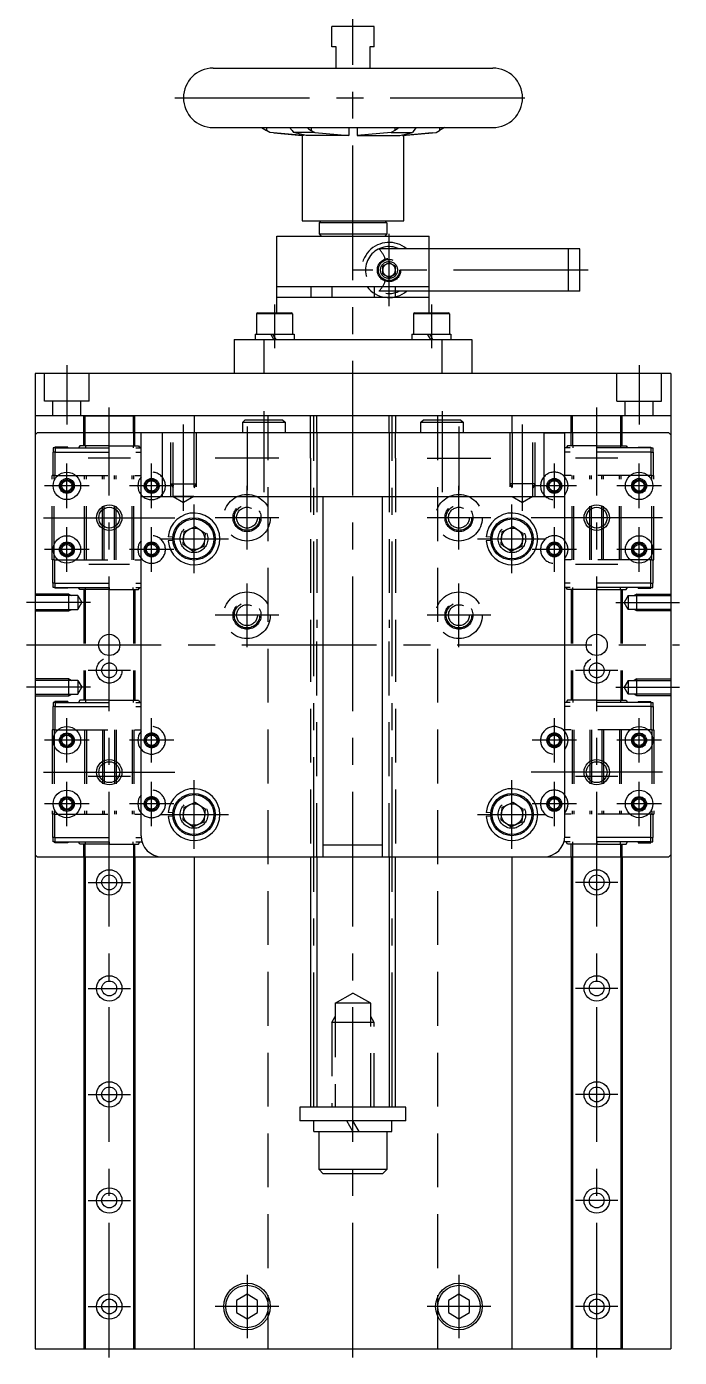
# Model space of a CAD drawing. Extents: x -27 to 495, y -21 to 533.
# Drawn here: x 340.7 to 494.7, y -2 to 311.8 of the extents above; entities that cross this region are included whole.
import ezdxf

# ---------------------------------------------------------------- set-up
doc = ezdxf.new("R2010")
doc.units = 0
doc.linetypes.add('CENTER', pattern=[50.8, 31.75, -6.35, 6.35, -6.35])
doc.linetypes.add('DASHED', pattern=[19.05, 12.7, -6.35])
doc.layers.get('0').update_dxf_attribs({"linetype": 'CONTINUOUS'})
doc.layers.add('CENTER', color=1, linetype='CENTER')

msp = doc.modelspace()

# ---------------------------------------------------------------- linework, layer by layer
at = {"color": 7, "linetype": 'CONTINUOUS'}
for p, q in [((422.67, 311.79), (412.67, 311.79)), ((412.67, 307), (412.67, 311.79)), ((422.67, 307), (422.67, 311.79)), ((413.67, 307), (412.67, 307)), ((413.67, 302), (413.67, 307)), ((421.67, 307), (421.67, 302)), ((422.67, 307), (421.67, 307)), ((384.67, 302), (450.67, 302)), ((384.67, 288), (450.67, 288)), ((396.08, 288), (397.26, 287.31)), ((397.26, 288), (397.26, 287.31)), ((398.08, 286.82), (397.26, 287.31)), ((405.99, 286.14), (398.08, 286.82)), ((398.97, 286.75), (405.67, 286.14)), ((402.73, 288), (403.36, 287.31)), ((403.36, 287.31), (403.67, 286.82)), ((406.61, 286.14), (403.67, 286.82)), ((408.64, 286.82), (403.67, 286.82)), ((405.67, 286.14), (405.67, 266)), ((405.99, 286.14), (405.67, 286.14)), ((405.99, 286.28), (405.99, 286.14)), ((416.67, 286.14), (406.61, 286.14)), ((407.15, 287.72), (407.8, 287.31)), ((407.8, 288), (407.8, 287.31)), ((407.8, 287.31), (408.64, 286.82)), ((408.64, 286.82), (416.67, 286.14)), ((416.67, 288), (416.67, 286.14)), ((418.67, 288), (418.67, 286.14)), ((426.71, 286.82), (418.67, 286.14)), ((418.67, 286.14), (428.74, 286.14)), ((427.54, 287.31), (426.71, 286.82)), ((426.71, 286.82), (431.68, 286.82)), ((427.54, 288), (427.54, 287.31)), ((428.19, 287.72), (427.54, 287.31)), ((428.74, 286.14), (431.68, 286.82)), ((429.36, 286.14), (437.27, 286.82)), ((429.36, 286.28), (429.36, 286.14)), ((429.36, 286.14), (429.67, 286.14)), ((436.38, 286.75), (429.67, 286.14)), ((429.67, 266), (429.67, 286.14)), ((431.99, 287.31), (431.68, 286.82)), ((432.61, 288), (431.99, 287.31)), ((437.27, 286.82), (438.09, 287.31)), ((439.27, 288), (438.09, 287.31)), ((438.09, 288), (438.09, 287.31)), ((405.67, 266), (417.67, 266)), ((409.67, 265.5), (410.17, 266)), ((425.67, 265.5), (409.67, 265.5)), ((409.67, 265.5), (409.67, 262.9)), ((417.67, 266), (429.67, 266)), ((425.67, 265.5), (425.17, 266)), ((425.67, 265.5), (425.67, 262.9)), ((399.7, 244.3), (399.7, 262.4)), ((399.7, 262.4), (405.77, 262.4)), ((399.7, 262.4), (435.67, 262.4)), ((409.67, 262.9), (417.67, 262.9)), ((409.67, 262.9), (410.17, 262.4)), ((417.67, 262.9), (425.67, 262.9)), ((425.67, 262.9), (425.17, 262.4)), ((429.58, 262.4), (435.67, 262.4)), ((435.65, 244.3), (435.65, 262.4)), ((468.49, 259.4), (435.67, 259.4)), ((468.49, 249.4), (468.49, 259.4)), ((471.17, 259.4), (468.49, 259.4)), ((471.17, 249.4), (471.17, 259.4)), ((435.67, 250.4), (399.7, 250.4)), ((435.67, 247.9), (399.7, 247.9)), ((407.72, 250.4), (407.72, 247.9)), ((412.67, 250.4), (412.67, 247.9)), ((422.67, 250.4), (422.67, 247.9)), ((427.62, 250.4), (427.62, 247.9)), ((468.49, 249.4), (435.67, 249.4)), ((471.17, 249.4), (468.49, 249.4)), ((403.42, 244.05), (394.92, 244.05)), ((394.92, 244.05), (394.92, 239.3)), ((395.17, 244.3), (403.17, 244.3)), ((403.42, 244.05), (403.42, 239.3)), ((440.42, 244.05), (431.92, 244.05)), ((431.92, 244.05), (431.92, 239.3)), ((432.17, 244.3), (440.17, 244.3)), ((440.42, 244.05), (440.42, 239.3)), ((394.57, 239.3), (403.77, 239.3)), ((394.57, 239.3), (394.57, 238)), ((399.02, 238), (398.27, 239.3)), ((399.51, 238), (398.76, 239.3)), ((403.77, 239.3), (403.77, 238)), ((431.57, 239.3), (440.77, 239.3)), ((431.57, 239.3), (431.57, 238)), ((436.02, 238), (435.27, 239.3)), ((436.51, 238), (435.76, 239.3)), ((440.77, 239.3), (440.77, 238)), ((389.67, 238), (389.67, 230)), ((389.67, 238), (396.66, 238)), ((396.66, 238), (396.66, 230)), ((396.66, 238), (438.69, 238)), ((438.69, 230), (438.69, 238)), ((438.69, 238), (445.67, 238)), ((445.67, 238), (445.67, 230)), ((492.67, 230), (342.67, 230)), ((342.67, 230), (342.67, 0)), ((445.67, 230), (389.67, 230)), ((492.67, 230), (492.67, 0)), ((492.67, 220), (342.67, 220)), ((354.17, 220), (366.17, 220)), ((354.17, 216), (354.17, 220)), ((354.47, 216), (354.47, 220)), ((365.87, 216), (365.87, 220)), ((366.17, 216), (366.17, 220)), ((380.17, 220), (380.17, 216)), ((407.67, 216), (407.67, 220)), ((409.17, 216), (409.17, 220)), ((426.17, 216), (426.17, 220)), ((427.67, 220), (427.67, 216)), ((455.17, 220), (455.17, 216)), ((481.17, 220), (469.17, 220)), ((469.17, 216), (469.17, 220)), ((469.47, 216), (469.47, 220)), ((480.87, 216), (480.87, 220)), ((481.17, 216), (481.17, 220)), ((391.67, 218.5), (392.27, 219.1)), ((391.67, 218.5), (401.67, 218.5)), ((391.67, 216), (391.67, 218.5)), ((392.27, 219.1), (401.07, 219.1)), ((401.07, 219.1), (401.67, 218.5)), ((401.67, 218.5), (401.67, 216)), ((433.67, 218.5), (434.27, 219.1)), ((433.67, 218.5), (443.67, 218.5)), ((433.67, 216), (433.67, 218.5)), ((434.27, 219.1), (443.07, 219.1)), ((443.07, 219.1), (443.67, 218.5)), ((443.67, 218.5), (443.67, 216)), ((343.17, 216), (342.67, 215.5)), ((343.17, 216), (342.67, 215.5)), ((342.67, 215.5), (342.67, 116.5)), ((342.67, 215.5), (342.67, 116.5)), ((492.17, 216), (343.17, 216)), ((367.67, 121), (367.67, 216)), ((372.67, 216), (367.67, 216)), ((372.67, 216), (372.67, 201)), ((462.67, 216), (467.67, 216)), ((462.67, 216), (462.67, 201)), ((467.67, 121), (467.67, 216)), ((492.17, 216), (492.67, 215.5)), ((492.17, 216), (492.67, 215.5)), ((492.67, 215.5), (492.67, 116.5)), ((492.67, 215.5), (492.67, 116.5)), ((367.67, 201), (467.67, 201)), ((410.67, 116), (410.67, 201)), ((424.67, 116), (424.67, 201)), ((375.19, 191.39), (374.09, 191.48)), ((377.77, 192.69), (377.51, 189.77)), ((377.77, 192.69), (380.44, 193.92)), ((380.44, 193.92), (382.84, 192.23)), ((382.57, 189.31), (382.84, 192.23)), ((450.19, 191.39), (449.09, 191.48)), ((452.77, 192.69), (452.51, 189.77)), ((452.77, 192.69), (455.44, 193.92)), ((455.44, 193.92), (457.84, 192.23)), ((457.57, 189.31), (457.84, 192.23)), ((375.19, 190.61), (374.09, 190.52)), ((379.91, 188.08), (377.51, 189.77)), ((379.91, 188.08), (382.57, 189.31)), ((450.19, 190.61), (449.09, 190.52)), ((454.91, 188.08), (452.51, 189.77)), ((454.91, 188.08), (457.57, 189.31)), ((377.77, 127.69), (380.44, 128.92)), ((380.44, 128.92), (382.84, 127.23)), ((452.77, 127.69), (455.44, 128.92)), ((455.44, 128.92), (457.84, 127.23)), ((375.19, 126.39), (374.09, 126.48)), ((375.19, 125.61), (374.09, 125.52)), ((377.77, 127.69), (377.51, 124.77)), ((382.57, 124.31), (382.84, 127.23)), ((450.19, 126.39), (449.09, 126.48)), ((450.19, 125.61), (449.09, 125.52)), ((452.77, 127.69), (452.51, 124.77)), ((457.57, 124.31), (457.84, 127.23)), ((379.91, 123.08), (377.51, 124.77)), ((379.91, 123.08), (382.57, 124.31)), ((454.91, 123.08), (452.51, 124.77)), ((454.91, 123.08), (457.57, 124.31)), ((343.17, 116), (342.67, 116.5)), ((343.17, 116), (342.67, 116.5)), ((410.67, 118.86), (424.67, 118.86)), ((492.17, 116), (492.67, 116.5)), ((492.17, 116), (492.67, 116.5)), ((343.17, 116), (492.17, 116)), ((343.17, 116), (492.17, 116)), ((354.17, 116), (354.17, 0)), ((354.47, 116), (354.47, 0)), ((365.87, 116), (365.87, 0)), ((366.17, 116), (366.17, 0)), ((372.67, 116), (410.67, 116)), ((380.17, 116), (380.17, 0)), ((406.67, 116), (428.67, 116)), ((407.67, 116), (407.67, 57)), ((409.17, 116), (409.17, 57)), ((410.67, 116), (424.67, 116)), ((424.67, 116), (462.67, 116)), ((426.17, 116), (426.17, 57)), ((427.67, 57), (427.67, 116)), ((455.17, 116), (455.17, 0)), ((469.17, 116), (469.17, 0)), ((469.47, 116), (469.47, 0)), ((480.87, 116), (480.87, 0)), ((481.17, 116), (481.17, 0)), ((430.17, 57), (405.17, 57)), ((405.17, 57), (405.17, 53.8)), ((427.67, 57), (407.67, 57)), ((430.17, 53.8), (430.17, 57)), ((430.17, 53.8), (405.17, 53.8)), ((426.87, 53.8), (408.47, 53.8)), ((408.47, 51.3), (408.47, 53.8)), ((417.67, 51.3), (416.23, 53.8)), ((419.12, 51.3), (417.67, 53.8)), ((426.87, 51.3), (426.87, 53.8)), ((408.47, 51.3), (426.87, 51.3)), ((409.67, 42.3), (409.67, 51.3)), ((425.67, 51.3), (425.67, 42.3)), ((425.67, 42.3), (409.67, 42.3)), ((410.67, 41.3), (409.67, 42.3)), ((424.67, 41.3), (410.67, 41.3)), ((425.67, 42.3), (424.67, 41.3)), ((392.67, 12.89), (390.17, 11.44)), ((395.17, 11.44), (392.67, 12.89)), ((442.67, 12.89), (440.17, 11.44)), ((445.17, 11.44), (442.67, 12.89)), ((390.17, 11.44), (390.17, 8.56)), ((395.17, 8.56), (395.17, 11.44)), ((440.17, 11.44), (440.17, 8.56)), ((445.17, 8.56), (445.17, 11.44)), ((390.17, 8.56), (392.67, 7.11)), ((392.67, 7.11), (395.17, 8.56)), ((440.17, 8.56), (442.67, 7.11)), ((442.67, 7.11), (445.17, 8.56)), ((342.67, 0), (492.67, 0)), ((354.17, 0), (366.17, 0)), ((481.17, 0), (469.17, 0))]:
    msp.add_line(p, q, dxfattribs=at)
at = {"color": 3, "linetype": 'DASHED'}
for p, q in [((435.67, 259.4), (423.82, 259.4)), ((426.17, 256.13), (424.67, 255.27)), ((424.67, 255.27), (424.67, 253.53)), ((427.67, 255.27), (426.17, 256.13)), ((427.67, 253.53), (427.67, 255.27)), ((424.67, 253.53), (426.17, 252.67)), ((426.17, 252.67), (427.67, 253.53)), ((435.67, 249.4), (423.82, 249.4)), ((344.92, 223.5), (344.92, 230)), ((355.42, 223.5), (355.42, 230)), ((479.92, 223.5), (479.92, 230)), ((490.42, 223.5), (490.42, 230)), ((355.42, 223.5), (344.92, 223.5)), ((346.87, 220), (346.87, 223.5)), ((353.47, 220), (353.47, 223.5)), ((479.92, 223.5), (490.42, 223.5)), ((481.87, 220), (481.87, 223.5)), ((488.47, 220), (488.47, 223.5)), ((397.67, 0), (397.67, 220)), ((437.67, 0), (437.67, 220)), ((354.17, 212.95), (354.17, 216)), ((354.47, 212.95), (354.47, 216)), ((365.87, 216), (365.87, 212.95)), ((366.17, 212.95), (366.17, 216)), ((374.67, 201), (374.67, 216)), ((375.22, 201), (375.22, 216)), ((380.13, 216), (380.13, 201)), ((380.67, 216), (380.67, 201)), ((407.67, 210), (407.67, 216)), ((407.67, 210), (407.67, 216)), ((409.17, 216), (409.17, 210)), ((409.17, 216), (409.17, 210)), ((426.17, 216), (426.17, 210)), ((426.17, 216), (426.17, 210)), ((427.67, 210), (427.67, 216)), ((427.67, 210), (427.67, 216)), ((454.67, 216), (454.67, 201)), ((455.22, 216), (455.22, 201)), ((460.13, 201), (460.13, 216)), ((460.67, 201), (460.67, 216)), ((469.17, 212.95), (469.17, 216)), ((469.47, 216), (469.47, 212.95)), ((480.87, 212.95), (480.87, 216)), ((481.17, 212.95), (481.17, 216)), ((347.37, 211.45), (346.87, 211.45)), ((346.87, 211.45), (346.87, 205.95)), ((346.92, 212.45), (346.92, 211.45)), ((347.42, 212.45), (346.92, 212.45)), ((347.37, 212.65), (347.37, 212.45)), ((350.37, 212.65), (347.37, 212.65)), ((347.37, 211.45), (367.67, 211.45)), ((347.37, 211.45), (347.37, 205.95)), ((347.42, 212.45), (367.67, 212.45)), ((347.42, 212.45), (347.42, 211.45)), ((350.37, 212.45), (350.37, 212.65)), ((353.24, 212.95), (352.94, 212.45)), ((354.54, 212.95), (353.24, 212.95)), ((354.54, 212.95), (354.54, 212.45)), ((360.17, 212.95), (354.54, 212.95)), ((360.17, 212.45), (360.17, 212.95)), ((360.17, 212.95), (365.8, 212.95)), ((365.8, 212.95), (365.8, 212.45)), ((365.8, 212.95), (367.1, 212.95)), ((367.1, 212.95), (367.4, 212.45)), ((487.92, 212.45), (467.67, 212.45)), ((487.97, 211.45), (467.67, 211.45)), ((468.24, 212.95), (467.94, 212.45)), ((469.54, 212.95), (468.24, 212.95)), ((469.54, 212.95), (469.54, 212.45)), ((475.17, 212.95), (469.54, 212.95)), ((475.17, 212.45), (475.17, 212.95)), ((475.17, 212.95), (480.8, 212.95)), ((480.8, 212.95), (480.8, 212.45)), ((480.8, 212.95), (482.1, 212.95)), ((482.1, 212.95), (482.4, 212.45)), ((484.97, 212.65), (487.97, 212.65)), ((484.97, 212.45), (484.97, 212.65)), ((487.92, 212.45), (487.92, 211.45)), ((487.92, 212.45), (488.42, 212.45)), ((487.97, 212.65), (487.97, 212.45)), ((487.97, 211.45), (487.97, 205.95)), ((487.97, 211.45), (488.47, 211.45)), ((488.42, 212.45), (488.42, 211.45)), ((488.47, 211.45), (488.47, 205.95)), ((407.67, 210), (407.67, 170)), ((407.67, 210), (407.67, 170)), ((409.17, 210), (409.17, 170)), ((409.17, 210), (409.17, 170)), ((426.17, 210), (426.17, 170)), ((426.17, 210), (426.17, 170)), ((427.67, 210), (427.67, 170)), ((427.67, 210), (427.67, 170)), ((346.67, 186.05), (346.67, 205.95)), ((347.17, 205.95), (346.67, 205.95)), ((347.17, 205.95), (367.67, 205.95)), ((347.17, 186.05), (347.17, 205.95)), ((354.37, 186.05), (354.37, 205.95)), ((354.77, 186.05), (354.77, 205.95)), ((358.57, 186.05), (358.57, 205.95)), ((358.97, 186.05), (358.97, 205.95)), ((361.37, 186.05), (361.37, 205.95)), ((361.77, 186.05), (361.77, 205.95)), ((365.57, 186.05), (365.57, 205.95)), ((365.97, 186.05), (365.97, 205.95)), ((374.67, 204), (380.67, 204)), ((374.67, 204), (375.22, 203.06)), ((380.67, 204), (380.13, 203.06)), ((460.67, 204), (454.67, 204)), ((454.67, 204), (455.22, 203.06)), ((460.67, 204), (460.13, 203.06)), ((488.17, 205.95), (467.67, 205.95)), ((469.37, 186.05), (469.37, 205.95)), ((469.77, 186.05), (469.77, 205.95)), ((473.57, 186.05), (473.57, 205.95)), ((473.97, 186.05), (473.97, 205.95)), ((476.37, 186.05), (476.37, 205.95)), ((476.77, 186.05), (476.77, 205.95)), ((480.57, 186.05), (480.57, 205.95)), ((480.97, 186.05), (480.97, 205.95)), ((488.17, 186.05), (488.17, 205.95)), ((488.17, 205.95), (488.67, 205.95)), ((488.67, 186.05), (488.67, 205.95)), ((375.22, 201), (377.67, 199.58)), ((380.13, 201), (375.22, 201)), ((380.13, 201), (377.67, 199.58)), ((455.22, 201), (460.13, 201)), ((455.22, 201), (457.67, 199.58)), ((460.13, 201), (457.67, 199.58)), ((347.17, 186.05), (346.67, 186.05)), ((346.87, 180.55), (346.87, 186.05)), ((347.17, 186.05), (367.67, 186.05)), ((347.37, 180.55), (347.37, 186.05)), ((488.17, 186.05), (467.67, 186.05)), ((487.97, 180.55), (487.97, 186.05)), ((488.17, 186.05), (488.67, 186.05)), ((488.47, 180.55), (488.47, 186.05)), ((347.37, 180.55), (346.87, 180.55)), ((346.92, 179.55), (346.92, 180.55)), ((347.42, 179.55), (346.92, 179.55)), ((347.37, 180.55), (367.67, 180.55)), ((347.37, 179.55), (347.37, 179.35)), ((350.37, 179.35), (347.37, 179.35)), ((347.42, 179.55), (347.42, 180.55)), ((347.42, 179.55), (367.67, 179.55)), ((350.37, 179.35), (350.37, 179.55)), ((353.24, 179.05), (352.94, 179.55)), ((354.54, 179.05), (353.24, 179.05)), ((354.17, 179.05), (354.17, 152.95)), ((354.47, 179.05), (354.47, 152.95)), ((354.54, 179.05), (354.54, 179.55)), ((360.17, 179.05), (354.54, 179.05)), ((360.17, 179.55), (360.17, 179.05)), ((360.17, 179.05), (365.8, 179.05)), ((365.8, 179.05), (365.8, 179.55)), ((365.8, 179.05), (367.1, 179.05)), ((365.87, 179.05), (365.87, 152.95)), ((366.17, 179.05), (366.17, 152.95)), ((367.1, 179.05), (367.4, 179.55)), ((487.97, 180.55), (467.67, 180.55)), ((487.92, 179.55), (467.67, 179.55)), ((468.24, 179.05), (467.94, 179.55)), ((469.54, 179.05), (468.24, 179.05)), ((469.17, 179.05), (469.17, 152.95)), ((469.47, 179.05), (469.47, 152.95)), ((469.54, 179.05), (469.54, 179.55)), ((475.17, 179.05), (469.54, 179.05)), ((475.17, 179.55), (475.17, 179.05)), ((475.17, 179.05), (480.8, 179.05)), ((480.8, 179.05), (480.8, 179.55)), ((480.8, 179.05), (482.1, 179.05)), ((480.87, 179.05), (480.87, 152.95)), ((481.17, 179.05), (481.17, 152.95)), ((482.1, 179.05), (482.4, 179.55)), ((484.97, 179.35), (484.97, 179.55)), ((484.97, 179.35), (487.97, 179.35)), ((487.92, 179.55), (487.92, 180.55)), ((487.92, 179.55), (488.42, 179.55)), ((487.97, 180.55), (488.47, 180.55)), ((487.97, 179.55), (487.97, 179.35)), ((488.42, 179.55), (488.42, 180.55)), ((350.67, 178), (342.67, 178)), ((352.77, 177.62), (342.67, 177.62)), ((350.67, 178), (351.33, 177.62)), ((350.67, 174), (350.67, 178)), ((352.77, 177.62), (353.71, 176)), ((352.77, 177.62), (352.77, 174.38)), ((352.77, 174.38), (353.71, 176)), ((482.57, 177.62), (481.64, 176)), ((482.57, 174.38), (481.64, 176)), ((482.57, 177.62), (492.67, 177.62)), ((482.57, 177.62), (482.57, 174.38)), ((484.67, 178), (484.02, 177.62)), ((484.67, 178), (492.67, 178)), ((484.67, 174), (484.67, 178)), ((342.67, 174.38), (352.77, 174.38)), ((342.67, 174), (350.67, 174)), ((350.67, 174), (351.33, 174.38)), ((492.67, 174.38), (482.57, 174.38)), ((484.67, 174), (484.02, 174.38)), ((492.67, 174), (484.67, 174)), ((407.67, 170), (407.67, 116)), ((409.17, 116), (409.17, 170)), ((426.17, 116), (426.17, 170)), ((427.67, 170), (427.67, 116)), ((350.67, 158), (342.67, 158)), ((352.77, 157.62), (342.67, 157.62)), ((350.67, 158), (351.33, 157.62)), ((350.67, 154), (350.67, 158)), ((352.77, 157.62), (353.71, 156)), ((352.77, 157.62), (352.77, 154.38)), ((482.57, 157.62), (481.64, 156)), ((482.57, 157.62), (492.67, 157.62)), ((482.57, 157.62), (482.57, 154.38)), ((484.67, 158), (484.02, 157.62)), ((484.67, 158), (492.67, 158)), ((484.67, 154), (484.67, 158)), ((342.67, 154.38), (352.77, 154.38)), ((342.67, 154), (350.67, 154)), ((350.67, 154), (351.33, 154.38)), ((352.77, 154.38), (353.71, 156)), ((482.57, 154.38), (481.64, 156)), ((492.67, 154.38), (482.57, 154.38)), ((484.67, 154), (484.02, 154.38)), ((492.67, 154), (484.67, 154)), ((346.87, 151.45), (346.87, 145.95)), ((347.37, 151.45), (346.87, 151.45)), ((346.92, 152.45), (346.92, 151.45)), ((347.42, 152.45), (346.92, 152.45)), ((347.37, 152.45), (347.37, 152.65)), ((350.37, 152.65), (347.37, 152.65)), ((347.37, 151.45), (367.67, 151.45)), ((347.37, 151.45), (347.37, 145.95)), ((347.42, 152.45), (367.67, 152.45)), ((347.42, 152.45), (347.42, 151.45)), ((350.37, 152.65), (350.37, 152.45)), ((353.24, 152.95), (352.94, 152.45)), ((354.54, 152.95), (353.24, 152.95)), ((360.17, 152.95), (354.54, 152.95)), ((354.54, 152.95), (354.54, 152.45)), ((360.17, 152.95), (365.8, 152.95)), ((360.17, 152.45), (360.17, 152.95)), ((365.8, 152.95), (367.1, 152.95)), ((365.8, 152.95), (365.8, 152.45)), ((367.1, 152.95), (367.4, 152.45)), ((487.92, 152.45), (467.67, 152.45)), ((487.97, 151.45), (467.67, 151.45)), ((468.24, 152.95), (467.94, 152.45)), ((469.54, 152.95), (468.24, 152.95)), ((475.17, 152.95), (469.54, 152.95)), ((469.54, 152.95), (469.54, 152.45)), ((475.17, 152.95), (480.8, 152.95)), ((475.17, 152.45), (475.17, 152.95)), ((480.8, 152.95), (480.8, 152.45)), ((480.8, 152.95), (482.1, 152.95)), ((482.1, 152.95), (482.4, 152.45)), ((484.97, 152.65), (487.97, 152.65)), ((484.97, 152.65), (484.97, 152.45)), ((487.92, 152.45), (487.92, 151.45)), ((487.92, 152.45), (488.42, 152.45)), ((487.97, 152.45), (487.97, 152.65)), ((487.97, 151.45), (487.97, 145.95)), ((487.97, 151.45), (488.47, 151.45)), ((488.42, 152.45), (488.42, 151.45)), ((488.47, 151.45), (488.47, 145.95)), ((346.67, 145.95), (346.67, 126.05)), ((347.17, 145.95), (346.67, 145.95)), ((347.17, 145.95), (347.17, 126.05)), ((347.17, 145.95), (367.67, 145.95)), ((354.37, 145.95), (354.37, 126.05)), ((354.77, 145.95), (354.77, 126.05)), ((358.57, 145.95), (358.57, 126.05)), ((358.97, 145.95), (358.97, 126.05)), ((361.37, 145.95), (361.37, 126.05)), ((361.77, 145.95), (361.77, 126.05)), ((365.57, 145.95), (365.57, 126.05)), ((365.97, 145.95), (365.97, 126.05)), ((488.17, 145.95), (467.67, 145.95)), ((469.37, 145.95), (469.37, 126.05)), ((469.77, 145.95), (469.77, 126.05)), ((473.57, 145.95), (473.57, 126.05)), ((473.97, 145.95), (473.97, 126.05)), ((476.37, 145.95), (476.37, 126.05)), ((476.77, 145.95), (476.77, 126.05)), ((480.57, 145.95), (480.57, 126.05)), ((480.97, 145.95), (480.97, 126.05)), ((488.17, 145.95), (488.17, 126.05)), ((488.17, 145.95), (488.67, 145.95)), ((488.67, 145.95), (488.67, 126.05)), ((347.17, 126.05), (346.67, 126.05)), ((346.87, 120.55), (346.87, 126.05)), ((347.17, 126.05), (367.67, 126.05)), ((347.37, 120.55), (347.37, 126.05)), ((488.17, 126.05), (467.67, 126.05)), ((487.97, 120.55), (487.97, 126.05)), ((488.17, 126.05), (488.67, 126.05)), ((488.47, 120.55), (488.47, 126.05)), ((347.37, 120.55), (346.87, 120.55)), ((346.92, 119.55), (346.92, 120.55)), ((347.42, 119.55), (346.92, 119.55)), ((347.37, 120.55), (367.69, 120.55)), ((347.37, 119.35), (347.37, 119.55)), ((350.37, 119.35), (347.37, 119.35)), ((347.42, 119.55), (347.42, 120.55)), ((347.42, 119.55), (367.89, 119.55)), ((350.37, 119.55), (350.37, 119.35)), ((353.24, 119.05), (352.94, 119.55)), ((354.54, 119.05), (354.54, 119.55)), ((360.17, 119.55), (360.17, 119.05)), ((365.8, 119.05), (365.8, 119.55)), ((367.1, 119.05), (367.4, 119.55)), ((487.92, 119.55), (467.46, 119.55)), ((487.97, 120.55), (467.65, 120.55)), ((468.24, 119.05), (467.94, 119.55)), ((469.54, 119.05), (469.54, 119.55)), ((475.17, 119.55), (475.17, 119.05)), ((480.8, 119.05), (480.8, 119.55)), ((482.1, 119.05), (482.4, 119.55)), ((484.97, 119.55), (484.97, 119.35)), ((484.97, 119.35), (487.97, 119.35)), ((487.92, 119.55), (487.92, 120.55)), ((487.92, 119.55), (488.42, 119.55)), ((487.97, 120.55), (488.47, 120.55)), ((487.97, 119.35), (487.97, 119.55)), ((488.42, 119.55), (488.42, 120.55)), ((354.54, 119.05), (353.24, 119.05)), ((354.17, 116), (354.17, 119.05)), ((354.47, 116), (354.47, 119.05)), ((360.17, 119.05), (354.54, 119.05)), ((360.17, 119.05), (365.8, 119.05)), ((365.8, 119.05), (367.1, 119.05)), ((365.87, 119.05), (365.87, 116)), ((366.17, 116), (366.17, 119.05)), ((469.54, 119.05), (468.24, 119.05)), ((469.17, 116), (469.17, 119.05)), ((469.47, 119.05), (469.47, 116)), ((475.17, 119.05), (469.54, 119.05)), ((475.17, 119.05), (480.8, 119.05)), ((480.8, 119.05), (482.1, 119.05)), ((480.87, 116), (480.87, 119.05)), ((481.17, 116), (481.17, 119.05)), ((413.49, 81.5), (417.67, 83.92)), ((421.86, 81.5), (417.67, 83.92)), ((413.49, 81.5), (413.49, 57)), ((421.86, 81.5), (413.49, 81.5)), ((421.86, 57), (421.86, 81.5)), ((412.67, 77), (413.49, 78.41)), ((412.67, 77), (412.67, 57)), ((422.67, 77), (412.67, 77)), ((422.67, 77), (421.86, 78.41)), ((422.67, 57), (422.67, 77))]:
    msp.add_line(p, q, dxfattribs=at)
for centre, radius in [((426.17, 254.4), 2.75), ((426.17, 254.4), 2.5), ((426.17, 254.4), 2), ((370.17, 203.5), 1.75), ((370.17, 203.5), 1.5), ((370.17, 203.5), 1.23), ((465.17, 203.5), 1.75), ((465.17, 203.5), 1.5), ((465.17, 203.5), 1.23), ((392.67, 196), 5.5), ((442.67, 196), 5.5), ((392.67, 196), 3.3), ((392.67, 196), 3), ((392.67, 196), 2.46), ((442.67, 196), 3.3), ((442.67, 196), 3), ((442.67, 196), 2.46), ((380.17, 191), 3.25), ((455.17, 191), 3.25), ((370.17, 188.5), 1.75), ((370.17, 188.5), 1.5), ((370.17, 188.5), 1.23), ((465.17, 188.5), 1.75), ((465.17, 188.5), 1.5), ((465.17, 188.5), 1.23), ((392.67, 173), 5.5), ((392.67, 173), 3.3), ((392.67, 173), 3), ((442.67, 173), 5.5), ((442.67, 173), 3.3), ((442.67, 173), 3), ((392.67, 173), 2.46), ((442.67, 173), 2.46), ((360.17, 160), 3), ((360.17, 160), 1.75), ((475.17, 160), 3), ((475.17, 160), 1.75), ((370.17, 143.5), 1.75), ((370.17, 143.5), 1.5), ((370.17, 143.5), 1.23), ((465.17, 143.5), 1.75), ((465.17, 143.5), 1.5), ((465.17, 143.5), 1.23), ((370.17, 128.5), 1.75), ((370.17, 128.5), 1.5), ((370.17, 128.5), 1.23), ((380.17, 126), 3.25), ((455.17, 126), 3.25), ((465.17, 128.5), 1.75), ((465.17, 128.5), 1.5), ((465.17, 128.5), 1.23)]:
    msp.add_circle(centre, radius, dxfattribs=at)
at = {"color": 7, "linetype": 'CONTINUOUS'}
for centre, radius in [((350.17, 203.5), 3.25), ((350.17, 203.5), 1.75), ((350.17, 203.5), 1.23), ((485.17, 203.5), 3.25), ((485.17, 203.5), 1.75), ((485.17, 203.5), 1.23), ((360.17, 196), 2.46), ((475.17, 196), 2.46), ((380.17, 191), 5), ((380.17, 191), 4.7), ((455.17, 191), 5), ((455.17, 191), 4.7), ((350.17, 188.5), 3.25), ((485.17, 188.5), 3.25), ((350.17, 188.5), 1.75), ((350.17, 188.5), 1.23), ((485.17, 188.5), 1.75), ((485.17, 188.5), 1.23), ((360.17, 166), 2.5), ((475.17, 166), 2.5), ((350.17, 143.5), 3.25), ((350.17, 143.5), 1.75), ((350.17, 143.5), 1.23), ((485.17, 143.5), 3.25), ((485.17, 143.5), 1.75), ((485.17, 143.5), 1.23), ((360.17, 136), 2.46), ((475.17, 136), 2.46), ((350.17, 128.5), 3.25), ((350.17, 128.5), 1.75), ((350.17, 128.5), 1.23), ((380.17, 126), 5), ((380.17, 126), 4.7), ((455.17, 126), 5), ((455.17, 126), 4.7), ((485.17, 128.5), 3.25), ((485.17, 128.5), 1.75), ((485.17, 128.5), 1.23), ((360.17, 110), 3), ((475.17, 110), 3), ((360.17, 110), 1.75), ((475.17, 110), 1.75), ((360.17, 85), 3), ((475.17, 85), 3), ((360.17, 85), 1.75), ((475.17, 85), 1.75), ((360.17, 60), 3), ((475.17, 60), 3), ((360.17, 60), 1.75), ((475.17, 60), 1.75), ((360.17, 35), 3), ((475.17, 35), 3), ((360.17, 35), 1.75), ((475.17, 35), 1.75), ((360.17, 10), 3), ((392.67, 10), 5.5), ((392.67, 10), 5), ((442.67, 10), 5.5), ((442.67, 10), 5), ((475.17, 10), 3), ((360.17, 10), 1.75), ((475.17, 10), 1.75)]:
    msp.add_circle(centre, radius, dxfattribs=at)
at = {"color": 3, "linetype": 'CONTINUOUS'}
for centre, radius in [((350.17, 203.5), 1.5), ((485.17, 203.5), 1.5), ((360.17, 196), 3), ((475.17, 196), 3), ((350.17, 188.5), 1.5), ((485.17, 188.5), 1.5), ((350.17, 143.5), 1.5), ((485.17, 143.5), 1.5), ((360.17, 136), 3), ((475.17, 136), 3), ((350.17, 128.5), 1.5), ((485.17, 128.5), 1.5)]:
    msp.add_circle(centre, radius, dxfattribs=at)
for centre in [(380.17, 191), (455.17, 191), (380.17, 126), (455.17, 126)]:
    msp.add_circle(centre, 2.54)
at = {"color": 7, "linetype": 'CONTINUOUS'}
for centre, radius, start, end in [((384.67, 295), 7, 90, 270), ((450.67, 295), 7, 270, 90), ((408.12, 289.09), 1.68, 220.462, 234.7696), ((427.23, 289.09), 1.68, 305.2304, 319.538), ((395.17, 244.05), 0.25, 90, 180), ((403.17, 244.05), 0.25, 0, 90), ((432.17, 244.05), 0.25, 90, 180), ((440.17, 244.05), 0.25, 0, 90), ((370.17, 203.5), 3.25, 140.2849, 219.7151), ((465.17, 203.5), 3.25, 320.2849, 39.7151), ((380.17, 191), 6.1, 184.5, 175.5), ((455.17, 191), 6.1, 184.5, 175.5), ((370.17, 188.5), 3.25, 140.2849, 219.7151), ((465.17, 188.5), 3.25, 320.2849, 39.7151), ((370.17, 143.5), 3.25, 140.2849, 219.7151), ((465.17, 143.5), 3.25, 320.2849, 39.7151), ((380.17, 126), 6.1, 184.5, 175.5), ((455.17, 126), 6.1, 184.5, 175.5), ((370.17, 128.5), 3.25, 140.2849, 219.7151), ((465.17, 128.5), 3.25, 320.2849, 39.7151), ((372.67, 121), 5, 180, 270), ((462.67, 121), 5, 270, 360)]:
    msp.add_arc(centre, radius, start, end, dxfattribs=at)
at = {"color": 3, "linetype": 'DASHED'}
for centre, radius, start, end in [((426.17, 254.4), 6.5, 50.2849, 309.7151), ((426.17, 254.4), 5.53, 64.7754, 295.2246), ((418.57, 254.54), 7.15, 20.1116, 42.7693), ((426.17, 254.4), 1.5, 120, 180), ((426.17, 254.4), 1.5, 180, 240), ((426.17, 254.4), 1.5, 60, 120), ((426.17, 254.4), 1.5, 0, 60), ((426.17, 254.4), 1.5, 300, 0), ((418.57, 254.26), 7.15, 317.2307, 339.8884), ((426.17, 254.4), 1.5, 240, 300), ((370.17, 203.5), 3.25, 219.7151, 140.2849), ((465.17, 203.5), 3.25, 39.7151, 320.2849), ((370.17, 188.5), 3.25, 219.7151, 140.2849), ((465.17, 188.5), 3.25, 39.7151, 320.2849), ((370.17, 143.5), 3.25, 219.7151, 140.2849), ((465.17, 143.5), 3.25, 39.7151, 320.2849), ((370.17, 128.5), 3.25, 219.7151, 140.2849), ((465.17, 128.5), 3.25, 39.7151, 320.2849)]:
    msp.add_arc(centre, radius, start, end, dxfattribs=at)
at = {"layer": 'CENTER', "color": 1, "linetype": 'CENTER'}
for p, q in [((417.67, -2), (417.67, 338)), ((375.67, 295), (459.67, 295)), ((426.17, 245.9), (426.17, 262.9)), ((473.17, 254.4), (417.67, 254.4)), ((399.17, 246.3), (399.17, 236)), ((436.17, 246.3), (436.17, 236)), ((350.17, 232), (350.17, 218)), ((485.17, 232), (485.17, 218)), ((360.17, -2), (360.17, 222)), ((396.67, 221.1), (396.67, 202)), ((408.42, 57), (408.42, 220)), ((426.92, 57), (426.92, 220)), ((438.67, 221.1), (438.67, 202)), ((475.17, -2), (475.17, 222)), ((377.67, 197.58), (377.67, 218)), ((392.67, 217.5), (392.67, 202.5)), ((442.67, 217.5), (442.67, 202.5)), ((457.67, 197.58), (457.67, 218)), ((350.17, 198.25), (350.17, 208.75)), ((365.17, 210), (355.17, 210)), ((370.17, 198.25), (370.17, 208.75)), ((400.17, 210), (385.17, 210)), ((435.17, 210), (450.17, 210)), ((465.17, 198.25), (465.17, 208.75)), ((480.17, 210), (470.17, 210)), ((485.17, 198.25), (485.17, 208.75)), ((355.42, 203.5), (344.92, 203.5)), ((375.42, 203.5), (364.92, 203.5)), ((392.67, 188.5), (392.67, 203.5)), ((442.67, 188.5), (442.67, 203.5)), ((470.42, 203.5), (459.92, 203.5)), ((490.42, 203.5), (479.92, 203.5)), ((380.17, 182.9), (380.17, 199.1)), ((455.17, 182.9), (455.17, 199.1)), ((344.67, 196), (375.67, 196)), ((400.17, 196), (385.17, 196)), ((450.17, 196), (435.17, 196)), ((490.67, 196), (459.67, 196)), ((350.17, 183.25), (350.17, 193.75)), ((370.17, 183.25), (370.17, 193.75)), ((465.17, 183.25), (465.17, 193.75)), ((485.17, 183.25), (485.17, 193.75)), ((355.42, 188.5), (344.92, 188.5)), ((375.42, 188.5), (364.92, 188.5)), ((372.07, 191), (388.27, 191)), ((447.07, 191), (463.27, 191)), ((470.42, 188.5), (459.92, 188.5)), ((490.42, 188.5), (479.92, 188.5)), ((355.37, 185), (364.97, 185)), ((470.17, 185), (480.17, 185)), ((392.67, 165.5), (392.67, 180.5)), ((442.67, 165.5), (442.67, 180.5)), ((355.71, 176), (340.67, 176)), ((479.64, 176), (494.67, 176)), ((400.17, 173), (385.17, 173)), ((450.17, 173), (435.17, 173)), ((340.67, 166), (494.67, 166)), ((365.17, 160), (355.17, 160)), ((480.17, 160), (470.17, 160)), ((355.71, 156), (340.67, 156)), ((479.64, 156), (494.67, 156)), ((350.17, 138.25), (350.17, 148.75)), ((370.17, 138.25), (370.17, 148.75)), ((465.17, 138.25), (465.17, 148.75)), ((485.17, 138.25), (485.17, 148.75)), ((355.42, 143.5), (344.92, 143.5)), ((375.42, 143.5), (364.92, 143.5)), ((470.42, 143.5), (459.92, 143.5)), ((490.42, 143.5), (479.92, 143.5)), ((344.67, 136), (375.67, 136)), ((365.17, 135), (355.17, 135)), ((490.67, 136), (459.67, 136)), ((480.17, 135), (470.17, 135)), ((350.17, 123.25), (350.17, 133.75)), ((370.17, 123.25), (370.17, 133.75)), ((380.17, 117.9), (380.17, 134.1)), ((455.17, 117.9), (455.17, 134.1)), ((465.17, 123.25), (465.17, 133.75)), ((485.17, 123.25), (485.17, 133.75)), ((355.42, 128.5), (344.92, 128.5)), ((375.42, 128.5), (364.92, 128.5)), ((372.07, 126), (388.27, 126)), ((447.07, 126), (463.27, 126)), ((470.42, 128.5), (459.92, 128.5)), ((490.42, 128.5), (479.92, 128.5)), ((355.17, 110), (365.17, 110)), ((480.17, 110), (470.17, 110)), ((355.17, 85), (365.17, 85)), ((480.17, 85), (470.17, 85)), ((355.17, 60), (365.17, 60)), ((480.17, 60), (470.17, 60)), ((355.17, 35), (365.17, 35)), ((480.17, 35), (470.17, 35)), ((392.67, 17.5), (392.67, 2.5)), ((442.67, 17.5), (442.67, 2.5)), ((355.17, 10), (365.17, 10)), ((400.17, 10), (385.17, 10)), ((450.17, 10), (435.17, 10)), ((480.17, 10), (470.17, 10))]:
    msp.add_line(p, q, dxfattribs=at)

doc.saveas('drawing.dxf')
